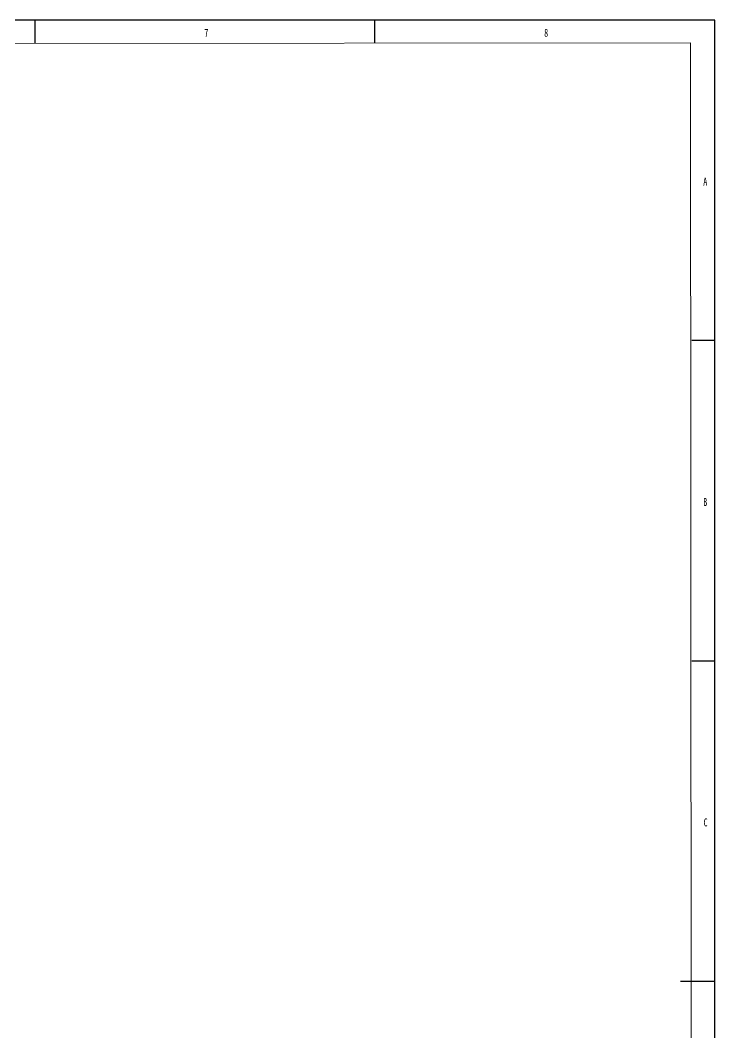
# Model space of a CAD drawing. Header units: millimetres. Extents: x 0 to 1189, y 0 to 841.
# Drawn here: x 885.2 to 1189, y 398.1 to 841 of the extents above; entities that cross this region are included whole.
import ezdxf

# ---------------------------------------------------------------- set-up
doc = ezdxf.new("R2010")
doc.units = ezdxf.units.MM
for name, color, linetype in [('10', 7, 'Continuous'), ('5', 7, 'Continuous'), ('9', 7, 'Continuous')]:
    doc.layers.add(name, color=color, linetype=linetype)
doc.styles.add('SLDTEXTSTYLE0', font='TXT', dxfattribs={"width": 0.7})

msp = doc.modelspace()

# ---------------------------------------------------------------- linework, layer by layer
at = {"layer": '10', "color": 7}
for p, q in [((891.75, 831), (891.75, 841)), ((1040.38, 831), (1040.38, 841)), ((1189, 700.83), (1179, 700.83)), ((1189, 560.67), (1179, 560.67)), ((1179, 420.5), (1174, 420.5)), ((1189, 420.5), (1179, 420.5))]:
    msp.add_line(p, q, dxfattribs=at)
at = {"layer": '5', "color": 7, "lineweight": 15}
for p, q in [((1178.45, 831.05), (24.45, 830.27)), ((1179.01, 10), (1178.45, 831.05))]:
    msp.add_line(p, q, dxfattribs=at)
at = {"layer": '9', "color": 7}
for p, q in [((1189, 841), (0, 841)), ((1189, 0), (1189, 841))]:
    msp.add_line(p, q, dxfattribs=at)

# ---------------------------------------------------------------- texts
at = {"layer": '9', "color": 7, "char_height": 3.5, "attachment_point": 2, "style": 'SLDTEXTSTYLE0'}
for s, insert in [('7', (966.63, 837.26)), ('8', (1115.26, 837.26)), ('A', (1184.84, 772.18)), ('B', (1184.84, 632.01)), ('C', (1185, 491.85))]:
    msp.add_mtext(s, dxfattribs=dict(at, insert=insert))

doc.saveas('drawing.dxf')
